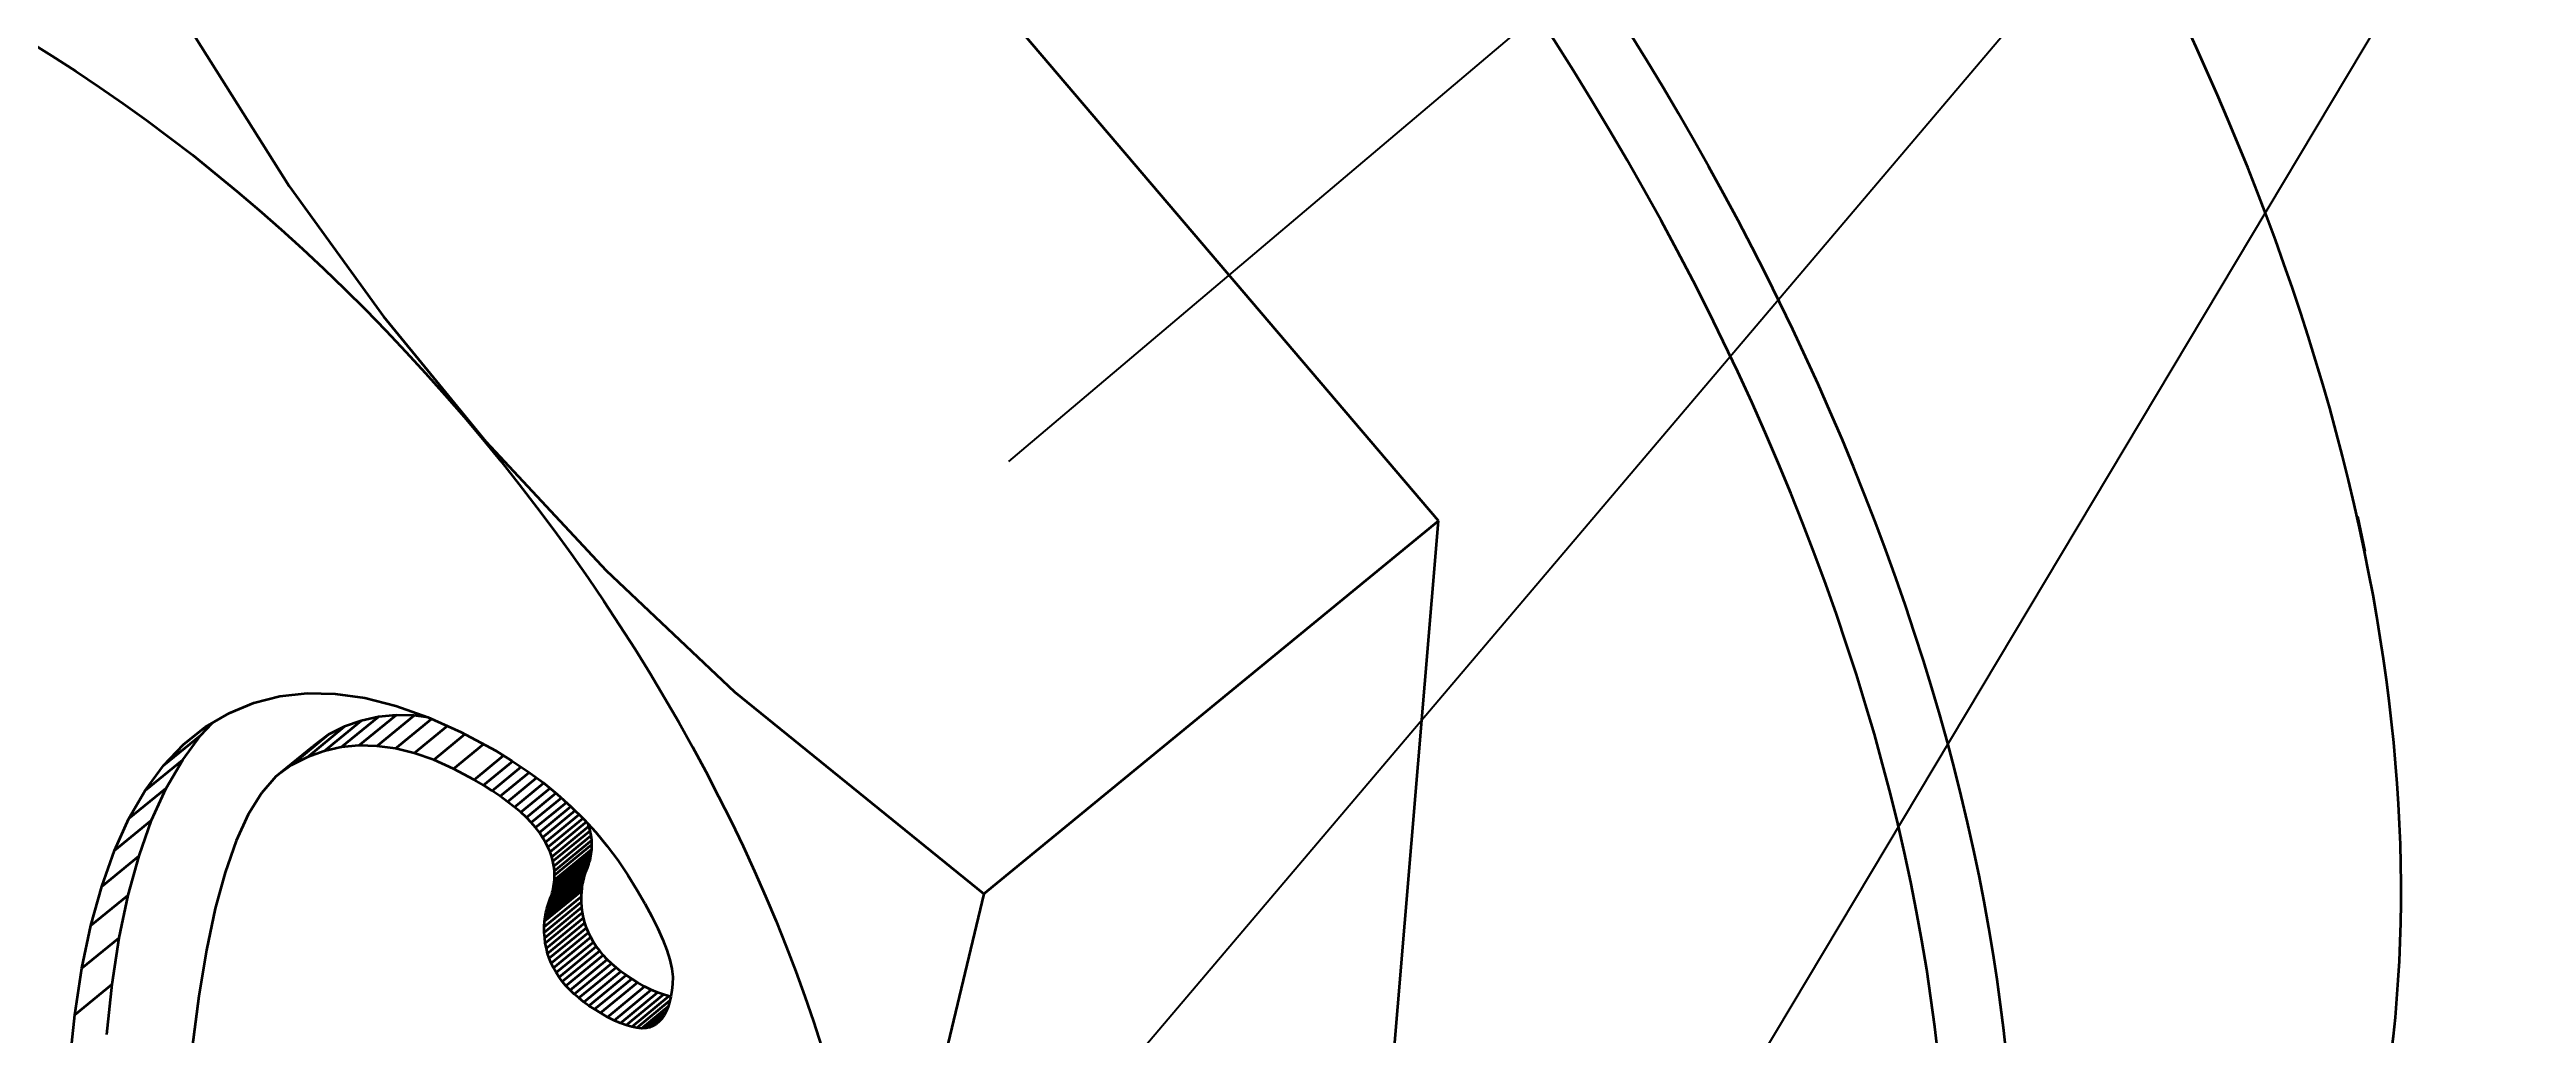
# Model space of a CAD drawing. Header units: millimetres. Extents: x 5606 to 13175, y -3239 to -2051.
# Drawn here: x 6771.4 to 6781.67, y -2726.91 to -2722.83 of the extents above; entities that cross this region are included whole.
import ezdxf

# ---------------------------------------------------------------- set-up
doc = ezdxf.new("R2010")
doc.units = ezdxf.units.MM
doc.layers.add('word_dim', color=253, linetype='Continuous')
doc.styles.get("Standard").update_dxf_attribs({"font": 'romans.shx', "bigfont": 'bigfont.shx'})
doc.dimstyles.new('RS1-4', dxfattribs={"dimscale": 4, "dimtxt": 3.5, "dimasz": 3, "dimexe": 1, "dimexo": 0, "dimgap": 1, "dimtad": 3, "dimdsep": 46, "dimtxsty": 'Standard', "dimblk1": 'OPEN', "dimblk2": 'OPEN', "dimsah": 1, "dimcen": 0, "dimclrd": 256, "dimclre": 256, "dimclrt": 3, "dimadec": 0, "dimazin": 0, "dimtfac": 1, "dimtmove": 0, "dimatfit": 3, "dimldrblk": 'OPEN', "dimfxl": 0, "dimtolj": 1, "dimtzin": 0, "dimarcsym": 0})

# ---------------------------------------------------------------- blocks, each defined once
blk = doc.blocks.new('A$C25B35021')
at = {"color": 7, "lineweight": 35, "ltscale": 0.144274}
blk.add_line((-147.964, -75.719), (-151.708, -71.327), dxfattribs=at)
at = {"color": 7, "lineweight": 35, "ltscale": 0.060967}
blk.add_line((-149.85, -77.266), (-147.964, -75.719), dxfattribs=at)
at = {"color": 7, "lineweight": 35, "ltscale": 0.106048}
blk.add_line((-148.319, -79.946), (-147.964, -75.719), dxfattribs=at)
at = {"color": 7, "lineweight": 35, "ltscale": 0.003718}
blk.add_line((-144.151, -75.701), (-144.121, -75.847), dxfattribs=at)
at = {"color": 7, "lineweight": 35, "ltscale": 0.002776}
for p, q in [((-152.879, -76.474), (-152.771, -76.446)), ((-152.981, -76.517), (-152.879, -76.474))]:
    blk.add_line(p, q, dxfattribs=at)
at = {"color": 7, "lineweight": 35, "ltscale": 0.002834}
blk.add_line((-152.771, -76.446), (-152.658, -76.434), dxfattribs=at)
at = {"color": 7, "lineweight": 35, "ltscale": 0.002942}
blk.add_line((-152.658, -76.434), (-152.541, -76.436), dxfattribs=at)
at = {"color": 7, "lineweight": 35, "ltscale": 0.003099}
blk.add_line((-152.541, -76.436), (-152.418, -76.453), dxfattribs=at)
at = {"color": 7, "lineweight": 35, "ltscale": 0.003297}
blk.add_line((-152.418, -76.453), (-152.29, -76.486), dxfattribs=at)
at = {"color": 7, "lineweight": 35, "ltscale": 0.002829}
blk.add_line((-153.079, -76.574), (-152.981, -76.517), dxfattribs=at)
at = {"color": 7, "lineweight": 35, "ltscale": 0.004993}
for p, q in [((-152.587, -76.674), (-152.433, -76.548)), ((-152.516, -76.658), (-152.361, -76.532)), ((-152.787, -76.78), (-152.633, -76.653)), ((-152.723, -76.732), (-152.569, -76.605)), ((-153.329, -76.837), (-153.174, -76.71)), ((-153.397, -76.954), (-153.242, -76.828)), ((-151.643, -77.112), (-151.489, -76.985)), ((-151.638, -77.131), (-151.484, -77.005)), ((-151.634, -77.151), (-151.48, -77.024)), ((-151.632, -77.17), (-151.477, -77.043)), ((-151.631, -77.189), (-151.477, -77.062)), ((-153.51, -77.235), (-153.355, -77.108)), ((-151.649, -77.286), (-151.495, -77.159)), ((-151.646, -77.278), (-151.492, -77.151)), ((-151.639, -77.253), (-151.484, -77.126)), ((-151.637, -77.244), (-151.482, -77.117)), ((-151.635, -77.235), (-151.481, -77.108)), ((-151.634, -77.226), (-151.479, -77.099)), ((-151.632, -77.208), (-151.477, -77.081)), ((-153.555, -77.398), (-153.4, -77.271)), ((-151.673, -77.38), (-151.518, -77.254)), ((-151.672, -77.371), (-151.517, -77.244)), ((-151.67, -77.362), (-151.516, -77.235)), ((-151.667, -77.344), (-151.513, -77.217)), ((-151.665, -77.335), (-151.511, -77.209)), ((-151.663, -77.327), (-151.509, -77.2)), ((-151.661, -77.318), (-151.507, -77.192)), ((-151.658, -77.31), (-151.504, -77.183)), ((-151.655, -77.302), (-151.501, -77.175)), ((-151.674, -77.403), (-151.519, -77.277)), ((-151.674, -77.426), (-151.519, -77.299)), ((-151.672, -77.448), (-151.518, -77.322)), ((-151.665, -77.492), (-151.511, -77.365)), ((-151.66, -77.513), (-151.506, -77.386)), ((-151.653, -77.533), (-151.499, -77.407)), ((-151.625, -77.592), (-151.47, -77.466)), ((-151.612, -77.611), (-151.458, -77.484)), ((-151.599, -77.629), (-151.444, -77.503)), ((-151.567, -77.665), (-151.413, -77.538)), ((-151.531, -77.698), (-151.376, -77.572)), ((-153.622, -77.768), (-153.467, -77.641)), ((-151.51, -77.715), (-151.356, -77.588)), ((-151.441, -77.76), (-151.287, -77.634)), ((-151.412, -77.777), (-151.258, -77.65)), ((-151.384, -77.791), (-151.23, -77.664)), ((-151.358, -77.802), (-151.204, -77.675)), ((-151.334, -77.811), (-151.179, -77.684)), ((-151.311, -77.818), (-151.157, -77.691))]:
    blk.add_line(p, q, dxfattribs=at)
at = {"color": 7, "lineweight": 35, "ltscale": 0.001835}
for p, q in [((-152.433, -76.548), (-152.502, -76.572)), ((-152.587, -76.674), (-152.656, -76.699))]:
    blk.add_line(p, q, dxfattribs=at)
at = {"color": 7, "lineweight": 35, "ltscale": 0.004992}
for p, q in [((-152.443, -76.651), (-152.289, -76.525)), ((-152.291, -76.664), (-152.137, -76.537)), ((-153.253, -76.734), (-153.099, -76.608)), ((-153.457, -77.087), (-153.303, -76.96)), ((-151.65, -77.092), (-151.496, -76.965)), ((-151.643, -77.27), (-151.489, -77.143)), ((-151.641, -77.261), (-151.487, -77.134)), ((-151.67, -77.47), (-151.515, -77.344)), ((-151.584, -77.647), (-151.429, -77.521)), ((-151.55, -77.682), (-151.395, -77.555)), ((-151.489, -77.73), (-151.334, -77.604))]:
    blk.add_line(p, q, dxfattribs=at)
at = {"color": 7, "lineweight": 35, "ltscale": 0.001819}
for p, q in [((-152.361, -76.532), (-152.433, -76.548)), ((-152.516, -76.658), (-152.587, -76.674))]:
    blk.add_line(p, q, dxfattribs=at)
at = {"color": 7, "lineweight": 35, "ltscale": 0.004994}
for p, q in [((-152.368, -76.653), (-152.214, -76.526)), ((-152.656, -76.699), (-152.502, -76.572)), ((-151.633, -77.217), (-151.478, -77.09)), ((-151.669, -77.353), (-151.515, -77.226)), ((-153.592, -77.575), (-153.438, -77.449)), ((-151.645, -77.553), (-151.491, -77.427)), ((-151.635, -77.573), (-151.481, -77.446)), ((-151.466, -77.745), (-151.311, -77.619))]:
    blk.add_line(p, q, dxfattribs=at)
at = {"color": 7, "lineweight": 35, "ltscale": 0.00183}
blk.add_line((-152.289, -76.525), (-152.361, -76.532), dxfattribs=at)
at = {"color": 7, "lineweight": 35, "ltscale": 0.003524}
blk.add_line((-152.29, -76.486), (-152.157, -76.533), dxfattribs=at)
at = {"color": 7, "lineweight": 35, "ltscale": 0.001874}
for p, q in [((-152.214, -76.526), (-152.289, -76.525)), ((-152.502, -76.572), (-152.569, -76.605)), ((-151.563, -76.904), (-151.51, -76.956))]:
    blk.add_line(p, q, dxfattribs=at)
at = {"color": 7, "lineweight": 35, "ltscale": 0.001514}
blk.add_line((-152.154, -76.535), (-152.214, -76.526), dxfattribs=at)
at = {"color": 7, "lineweight": 35, "ltscale": 0.003783}
blk.add_line((-152.157, -76.533), (-152.019, -76.595), dxfattribs=at)
at = {"color": 7, "lineweight": 35, "ltscale": 0.003023}
blk.add_line((-153.253, -76.734), (-153.17, -76.647), dxfattribs=at)
at = {"color": 7, "lineweight": 35, "ltscale": 0.003187}
blk.add_line((-153.174, -76.71), (-153.099, -76.608), dxfattribs=at)
at = {"color": 7, "lineweight": 35, "ltscale": 0.002911}
blk.add_line((-153.17, -76.647), (-153.079, -76.574), dxfattribs=at)
at = {"color": 7, "lineweight": 35, "ltscale": 0.001703}
blk.add_line((-153.099, -76.608), (-153.052, -76.558), dxfattribs=at)
at = {"color": 7, "lineweight": 35, "ltscale": 0.001997}
for p, q in [((-152.569, -76.605), (-152.633, -76.653)), ((-152.723, -76.732), (-152.787, -76.78))]:
    blk.add_line(p, q, dxfattribs=at)
at = {"color": 7, "lineweight": 35, "ltscale": 0.001832}
blk.add_line((-152.443, -76.651), (-152.516, -76.658), dxfattribs=at)
at = {"color": 7, "lineweight": 35, "ltscale": 0.001873}
for p, q in [((-152.368, -76.653), (-152.443, -76.651)), ((-152.656, -76.699), (-152.723, -76.732))]:
    blk.add_line(p, q, dxfattribs=at)
at = {"color": 7, "lineweight": 35, "ltscale": 0.001936}
blk.add_line((-152.291, -76.664), (-152.368, -76.653), dxfattribs=at)
at = {"color": 7, "lineweight": 35, "ltscale": 0.004443}
blk.add_line((-152.213, -76.683), (-152.075, -76.57), dxfattribs=at)
at = {"color": 7, "lineweight": 35, "ltscale": 0.00419}
blk.add_line((-152.132, -76.711), (-152.003, -76.604), dxfattribs=at)
at = {"color": 7, "lineweight": 35, "ltscale": 0.004001}
blk.add_line((-152.05, -76.747), (-151.926, -76.646), dxfattribs=at)
at = {"color": 7, "lineweight": 35, "ltscale": 0.004063}
blk.add_line((-152.019, -76.595), (-151.876, -76.672), dxfattribs=at)
at = {"color": 7, "lineweight": 35, "ltscale": 0.003188}
blk.add_line((-153.329, -76.837), (-153.253, -76.734), dxfattribs=at)
at = {"color": 7, "lineweight": 35, "ltscale": 0.003396}
for p, q in [((-153.242, -76.828), (-153.174, -76.71)), ((-153.397, -76.954), (-153.329, -76.837))]:
    blk.add_line(p, q, dxfattribs=at)
at = {"color": 7, "lineweight": 35, "ltscale": 0.002024}
blk.add_line((-152.213, -76.683), (-152.291, -76.664), dxfattribs=at)
at = {"color": 7, "lineweight": 35, "ltscale": 0.002131}
blk.add_line((-152.132, -76.711), (-152.213, -76.683), dxfattribs=at)
at = {"color": 7, "lineweight": 35, "ltscale": 0.002255}
blk.add_line((-152.05, -76.747), (-152.132, -76.711), dxfattribs=at)
at = {"color": 7, "lineweight": 35, "ltscale": 0.002394}
blk.add_line((-151.965, -76.793), (-152.05, -76.747), dxfattribs=at)
at = {"color": 7, "lineweight": 35, "ltscale": 0.00394}
blk.add_line((-151.965, -76.793), (-151.843, -76.693), dxfattribs=at)
at = {"color": 7, "lineweight": 35, "ltscale": 0.003924}
blk.add_line((-151.926, -76.816), (-151.805, -76.716), dxfattribs=at)
at = {"color": 7, "lineweight": 35, "ltscale": 0.003894}
blk.add_line((-151.89, -76.839), (-151.77, -76.74), dxfattribs=at)
at = {"color": 7, "lineweight": 35, "ltscale": 0.002013}
blk.add_line((-151.876, -76.672), (-151.808, -76.714), dxfattribs=at)
at = {"color": 7, "lineweight": 35, "ltscale": 0.001976}
blk.add_line((-151.808, -76.714), (-151.742, -76.759), dxfattribs=at)
at = {"color": 7, "lineweight": 35, "ltscale": 0.001946}
blk.add_line((-151.742, -76.759), (-151.679, -76.805), dxfattribs=at)
at = {"color": 7, "lineweight": 35, "ltscale": 0.003644}
blk.add_line((-153.303, -76.96), (-153.242, -76.828), dxfattribs=at)
at = {"color": 7, "lineweight": 35, "ltscale": 0.002613}
blk.add_line((-152.847, -76.848), (-152.902, -76.937), dxfattribs=at)
at = {"color": 7, "lineweight": 35, "ltscale": 0.002265}
blk.add_line((-152.787, -76.78), (-152.847, -76.848), dxfattribs=at)
at = {"color": 7, "lineweight": 35, "ltscale": 0.001132}
blk.add_line((-151.926, -76.816), (-151.965, -76.793), dxfattribs=at)
at = {"color": 7, "lineweight": 35, "ltscale": 0.001071}
blk.add_line((-151.89, -76.839), (-151.926, -76.816), dxfattribs=at)
at = {"color": 7, "lineweight": 35, "ltscale": 0.001014}
blk.add_line((-151.857, -76.861), (-151.89, -76.839), dxfattribs=at)
at = {"color": 7, "lineweight": 35, "ltscale": 0.003888}
blk.add_line((-151.857, -76.861), (-151.736, -76.763), dxfattribs=at)
at = {"color": 7, "lineweight": 35, "ltscale": 0.000955822}
blk.add_line((-151.826, -76.884), (-151.857, -76.861), dxfattribs=at)
at = {"color": 7, "lineweight": 35, "ltscale": 0.003877}
blk.add_line((-151.826, -76.884), (-151.706, -76.785), dxfattribs=at)
at = {"color": 7, "lineweight": 35, "ltscale": 0.003893}
blk.add_line((-151.797, -76.906), (-151.677, -76.807), dxfattribs=at)
at = {"color": 7, "lineweight": 35, "ltscale": 0.003911}
blk.add_line((-151.771, -76.928), (-151.65, -76.828), dxfattribs=at)
at = {"color": 7, "lineweight": 35, "ltscale": 0.003963}
blk.add_line((-151.748, -76.949), (-151.626, -76.848), dxfattribs=at)
at = {"color": 7, "lineweight": 35, "ltscale": 0.001916}
blk.add_line((-151.679, -76.805), (-151.62, -76.853), dxfattribs=at)
at = {"color": 7, "lineweight": 35, "ltscale": 0.001894}
blk.add_line((-151.62, -76.853), (-151.563, -76.904), dxfattribs=at)
at = {"color": 7, "lineweight": 35, "ltscale": 0.003643}
blk.add_line((-153.457, -77.087), (-153.397, -76.954), dxfattribs=at)
at = {"color": 7, "lineweight": 35, "ltscale": 0.00392}
blk.add_line((-153.355, -77.108), (-153.303, -76.96), dxfattribs=at)
at = {"color": 7, "lineweight": 35, "ltscale": 0.003013}
blk.add_line((-152.902, -76.937), (-152.952, -77.046), dxfattribs=at)
at = {"color": 7, "lineweight": 35, "ltscale": 0.00089993}
blk.add_line((-151.797, -76.906), (-151.826, -76.884), dxfattribs=at)
at = {"color": 7, "lineweight": 35, "ltscale": 0.00084343}
blk.add_line((-151.771, -76.928), (-151.797, -76.906), dxfattribs=at)
at = {"color": 7, "lineweight": 35, "ltscale": 0.000789858}
blk.add_line((-151.748, -76.949), (-151.771, -76.928), dxfattribs=at)
at = {"color": 7, "lineweight": 35, "ltscale": 0.000739151}
blk.add_line((-151.728, -76.97), (-151.748, -76.949), dxfattribs=at)
at = {"color": 7, "lineweight": 35, "ltscale": 0.004022}
blk.add_line((-151.728, -76.97), (-151.603, -76.868), dxfattribs=at)
at = {"color": 7, "lineweight": 35, "ltscale": 0.004113}
blk.add_line((-151.71, -76.991), (-151.582, -76.887), dxfattribs=at)
at = {"color": 7, "lineweight": 35, "ltscale": 0.004241}
blk.add_line((-151.694, -77.012), (-151.563, -76.904), dxfattribs=at)
at = {"color": 7, "lineweight": 35, "ltscale": 0.004372}
blk.add_line((-151.681, -77.032), (-151.546, -76.921), dxfattribs=at)
at = {"color": 7, "lineweight": 35, "ltscale": 0.004526}
blk.add_line((-151.669, -77.052), (-151.529, -76.937), dxfattribs=at)
at = {"color": 7, "lineweight": 35, "ltscale": 0.004704}
blk.add_line((-151.659, -77.072), (-151.514, -76.953), dxfattribs=at)
at = {"color": 7, "lineweight": 35, "ltscale": 0.001858}
blk.add_line((-151.51, -76.956), (-151.46, -77.011), dxfattribs=at)
at = {"color": 7, "lineweight": 35, "ltscale": 0.003448}
blk.add_line((-152.952, -77.046), (-152.998, -77.177), dxfattribs=at)
at = {"color": 7, "lineweight": 35, "ltscale": 0.000688748}
blk.add_line((-151.71, -76.991), (-151.728, -76.97), dxfattribs=at)
at = {"color": 7, "lineweight": 35, "ltscale": 0.000642702}
blk.add_line((-151.694, -77.012), (-151.71, -76.991), dxfattribs=at)
at = {"color": 7, "lineweight": 35, "ltscale": 0.000609233}
blk.add_line((-151.681, -77.032), (-151.694, -77.012), dxfattribs=at)
at = {"color": 7, "lineweight": 35, "ltscale": 0.000583885}
blk.add_line((-151.669, -77.052), (-151.681, -77.032), dxfattribs=at)
at = {"color": 7, "lineweight": 35, "ltscale": 0.000561625}
blk.add_line((-151.659, -77.072), (-151.669, -77.052), dxfattribs=at)
at = {"color": 7, "lineweight": 35, "ltscale": 0.000252192}
blk.add_line((-151.489, -76.985), (-151.492, -76.976), dxfattribs=at)
at = {"color": 7, "lineweight": 35, "ltscale": 0.00050608}
for p, q in [((-151.484, -77.005), (-151.489, -76.985)), ((-151.638, -77.131), (-151.643, -77.112))]:
    blk.add_line(p, q, dxfattribs=at)
at = {"color": 7, "lineweight": 35, "ltscale": 0.000493463}
for p, q in [((-151.48, -77.024), (-151.484, -77.005)), ((-151.634, -77.151), (-151.638, -77.131))]:
    blk.add_line(p, q, dxfattribs=at)
at = {"color": 7, "lineweight": 35, "ltscale": 0.000482622}
for p, q in [((-151.477, -77.043), (-151.48, -77.024)), ((-151.632, -77.17), (-151.634, -77.151))]:
    blk.add_line(p, q, dxfattribs=at)
at = {"color": 7, "lineweight": 35, "ltscale": 0.000474963}
for p, q in [((-151.477, -77.062), (-151.477, -77.043)), ((-151.631, -77.189), (-151.632, -77.17))]:
    blk.add_line(p, q, dxfattribs=at)
at = {"color": 7, "lineweight": 35, "ltscale": 0.000470389}
for p, q in [((-151.477, -77.081), (-151.477, -77.062)), ((-151.632, -77.208), (-151.631, -77.189))]:
    blk.add_line(p, q, dxfattribs=at)
at = {"color": 7, "lineweight": 35, "ltscale": 0.00185}
blk.add_line((-151.46, -77.011), (-151.413, -77.068), dxfattribs=at)
at = {"color": 7, "lineweight": 35, "ltscale": 0.001844}
blk.add_line((-151.413, -77.068), (-151.369, -77.127), dxfattribs=at)
at = {"color": 7, "lineweight": 35, "ltscale": 0.003921}
blk.add_line((-153.51, -77.235), (-153.457, -77.087), dxfattribs=at)
at = {"color": 7, "lineweight": 35, "ltscale": 0.00422}
for p, q in [((-153.4, -77.271), (-153.355, -77.108)), ((-153.555, -77.398), (-153.51, -77.235))]:
    blk.add_line(p, q, dxfattribs=at)
at = {"color": 7, "lineweight": 35, "ltscale": 0.00054057}
blk.add_line((-151.65, -77.092), (-151.659, -77.072), dxfattribs=at)
at = {"color": 7, "lineweight": 35, "ltscale": 0.000522446}
blk.add_line((-151.643, -77.112), (-151.65, -77.092), dxfattribs=at)
at = {"color": 7, "lineweight": 35, "ltscale": 0.000215062}
for p, q in [((-151.501, -77.175), (-151.498, -77.167)), ((-151.655, -77.302), (-151.652, -77.294))]:
    blk.add_line(p, q, dxfattribs=at)
at = {"color": 7, "lineweight": 35, "ltscale": 0.000214353}
for p, q in [((-151.498, -77.167), (-151.495, -77.159)), ((-151.652, -77.294), (-151.649, -77.286))]:
    blk.add_line(p, q, dxfattribs=at)
at = {"color": 7, "lineweight": 35, "ltscale": 0.000215754}
for p, q in [((-151.495, -77.159), (-151.492, -77.151)), ((-151.504, -77.183), (-151.501, -77.175)), ((-151.658, -77.31), (-151.655, -77.302)), ((-151.649, -77.286), (-151.646, -77.278))]:
    blk.add_line(p, q, dxfattribs=at)
at = {"color": 7, "lineweight": 35, "ltscale": 0.000216918}
blk.add_line((-151.492, -77.151), (-151.489, -77.143), dxfattribs=at)
at = {"color": 7, "lineweight": 35, "ltscale": 0.000218506}
for p, q in [((-151.489, -77.143), (-151.487, -77.134)), ((-151.643, -77.27), (-151.641, -77.261))]:
    blk.add_line(p, q, dxfattribs=at)
at = {"color": 7, "lineweight": 35, "ltscale": 0.000220938}
blk.add_line((-151.487, -77.134), (-151.484, -77.126), dxfattribs=at)
at = {"color": 7, "lineweight": 35, "ltscale": 0.000222108}
for p, q in [((-151.484, -77.126), (-151.482, -77.117)), ((-151.639, -77.253), (-151.637, -77.244))]:
    blk.add_line(p, q, dxfattribs=at)
at = {"color": 7, "lineweight": 35, "ltscale": 0.000226089}
for p, q in [((-151.482, -77.117), (-151.481, -77.108)), ((-151.637, -77.244), (-151.635, -77.235))]:
    blk.add_line(p, q, dxfattribs=at)
at = {"color": 7, "lineweight": 35, "ltscale": 0.000227557}
for p, q in [((-151.481, -77.108), (-151.479, -77.099)), ((-151.635, -77.235), (-151.634, -77.226))]:
    blk.add_line(p, q, dxfattribs=at)
at = {"color": 7, "lineweight": 35, "ltscale": 0.000230907}
blk.add_line((-151.479, -77.099), (-151.478, -77.09), dxfattribs=at)
at = {"color": 7, "lineweight": 35, "ltscale": 0.000232915}
blk.add_line((-151.478, -77.09), (-151.477, -77.081), dxfattribs=at)
at = {"color": 7, "lineweight": 35, "ltscale": 0.001842}
blk.add_line((-151.369, -77.127), (-151.327, -77.188), dxfattribs=at)
at = {"color": 7, "lineweight": 35, "ltscale": 0.004539}
blk.add_line((-153.438, -77.449), (-153.4, -77.271), dxfattribs=at)
at = {"color": 7, "lineweight": 35, "ltscale": 0.003906}
blk.add_line((-152.998, -77.177), (-153.039, -77.327), dxfattribs=at)
at = {"color": 7, "lineweight": 35, "ltscale": 0.000217384}
for p, q in [((-151.646, -77.278), (-151.643, -77.27)), ((-151.507, -77.192), (-151.504, -77.183)), ((-151.661, -77.318), (-151.658, -77.31))]:
    blk.add_line(p, q, dxfattribs=at)
at = {"color": 7, "lineweight": 35, "ltscale": 0.000220574}
blk.add_line((-151.641, -77.261), (-151.639, -77.253), dxfattribs=at)
at = {"color": 7, "lineweight": 35, "ltscale": 0.000230151}
blk.add_line((-151.634, -77.226), (-151.633, -77.217), dxfattribs=at)
at = {"color": 7, "lineweight": 35, "ltscale": 0.000233675}
blk.add_line((-151.633, -77.217), (-151.632, -77.208), dxfattribs=at)
at = {"color": 7, "lineweight": 35, "ltscale": 0.000580719}
for p, q in [((-151.519, -77.277), (-151.518, -77.254)), ((-151.674, -77.403), (-151.673, -77.38))]:
    blk.add_line(p, q, dxfattribs=at)
at = {"color": 7, "lineweight": 35, "ltscale": 0.00023306}
for p, q in [((-151.518, -77.254), (-151.517, -77.244)), ((-151.673, -77.38), (-151.672, -77.371))]:
    blk.add_line(p, q, dxfattribs=at)
at = {"color": 7, "lineweight": 35, "ltscale": 0.000229954}
for p, q in [((-151.517, -77.244), (-151.516, -77.235)), ((-151.672, -77.371), (-151.67, -77.362))]:
    blk.add_line(p, q, dxfattribs=at)
at = {"color": 7, "lineweight": 35, "ltscale": 0.000229295}
blk.add_line((-151.516, -77.235), (-151.515, -77.226), dxfattribs=at)
at = {"color": 7, "lineweight": 35, "ltscale": 0.000224305}
blk.add_line((-151.515, -77.226), (-151.513, -77.217), dxfattribs=at)
at = {"color": 7, "lineweight": 35, "ltscale": 0.000222853}
for p, q in [((-151.513, -77.217), (-151.511, -77.209)), ((-151.667, -77.344), (-151.665, -77.335))]:
    blk.add_line(p, q, dxfattribs=at)
at = {"color": 7, "lineweight": 35, "ltscale": 0.000220573}
for p, q in [((-151.511, -77.209), (-151.509, -77.2)), ((-151.665, -77.335), (-151.663, -77.327))]:
    blk.add_line(p, q, dxfattribs=at)
at = {"color": 7, "lineweight": 35, "ltscale": 0.000218409}
for p, q in [((-151.509, -77.2), (-151.507, -77.192)), ((-151.663, -77.327), (-151.661, -77.318))]:
    blk.add_line(p, q, dxfattribs=at)
at = {"color": 7, "lineweight": 35, "ltscale": 0.001779}
blk.add_line((-151.327, -77.188), (-151.29, -77.249), dxfattribs=at)
at = {"color": 7, "lineweight": 35, "ltscale": 0.001653}
blk.add_line((-151.29, -77.249), (-151.257, -77.306), dxfattribs=at)
at = {"color": 7, "lineweight": 35, "ltscale": 0.004379}
blk.add_line((-153.039, -77.327), (-153.075, -77.499), dxfattribs=at)
at = {"color": 7, "lineweight": 35, "ltscale": 0.000228541}
blk.add_line((-151.67, -77.362), (-151.669, -77.353), dxfattribs=at)
at = {"color": 7, "lineweight": 35, "ltscale": 0.000225056}
blk.add_line((-151.669, -77.353), (-151.667, -77.344), dxfattribs=at)
at = {"color": 7, "lineweight": 35, "ltscale": 0.000568392}
for p, q in [((-151.519, -77.299), (-151.519, -77.277)), ((-151.674, -77.426), (-151.674, -77.403))]:
    blk.add_line(p, q, dxfattribs=at)
at = {"color": 7, "lineweight": 35, "ltscale": 0.000558812}
for p, q in [((-151.518, -77.322), (-151.519, -77.299)), ((-151.672, -77.448), (-151.674, -77.426))]:
    blk.add_line(p, q, dxfattribs=at)
at = {"color": 7, "lineweight": 35, "ltscale": 0.000550563}
blk.add_line((-151.515, -77.344), (-151.518, -77.322), dxfattribs=at)
at = {"color": 7, "lineweight": 35, "ltscale": 0.000545542}
blk.add_line((-151.511, -77.365), (-151.515, -77.344), dxfattribs=at)
at = {"color": 7, "lineweight": 35, "ltscale": 0.00054257}
for p, q in [((-151.506, -77.386), (-151.511, -77.365)), ((-151.66, -77.513), (-151.665, -77.492))]:
    blk.add_line(p, q, dxfattribs=at)
at = {"color": 7, "lineweight": 35, "ltscale": 0.001527}
blk.add_line((-151.257, -77.306), (-151.228, -77.36), dxfattribs=at)
at = {"color": 7, "lineweight": 35, "ltscale": 0.001403}
blk.add_line((-151.228, -77.36), (-151.203, -77.41), dxfattribs=at)
at = {"color": 7, "lineweight": 35, "ltscale": 0.00454}
blk.add_line((-153.592, -77.575), (-153.555, -77.398), dxfattribs=at)
at = {"color": 7, "lineweight": 35, "ltscale": 0.004877}
blk.add_line((-153.467, -77.641), (-153.438, -77.449), dxfattribs=at)
at = {"color": 7, "lineweight": 35, "ltscale": 0.000550756}
blk.add_line((-151.67, -77.47), (-151.672, -77.448), dxfattribs=at)
at = {"color": 7, "lineweight": 35, "ltscale": 0.000545254}
blk.add_line((-151.665, -77.492), (-151.67, -77.47), dxfattribs=at)
at = {"color": 7, "lineweight": 35, "ltscale": 0.000541152}
for p, q in [((-151.499, -77.407), (-151.506, -77.386)), ((-151.653, -77.533), (-151.66, -77.513))]:
    blk.add_line(p, q, dxfattribs=at)
at = {"color": 7, "lineweight": 35, "ltscale": 0.000542057}
blk.add_line((-151.491, -77.427), (-151.499, -77.407), dxfattribs=at)
at = {"color": 7, "lineweight": 35, "ltscale": 0.000546644}
for p, q in [((-151.481, -77.446), (-151.491, -77.427)), ((-151.635, -77.573), (-151.645, -77.553))]:
    blk.add_line(p, q, dxfattribs=at)
at = {"color": 7, "lineweight": 35, "ltscale": 0.000552084}
blk.add_line((-151.47, -77.466), (-151.481, -77.446), dxfattribs=at)
at = {"color": 7, "lineweight": 35, "ltscale": 0.000560555}
for p, q in [((-151.458, -77.484), (-151.47, -77.466)), ((-151.612, -77.611), (-151.625, -77.592))]:
    blk.add_line(p, q, dxfattribs=at)
at = {"color": 7, "lineweight": 35, "ltscale": 0.001281}
blk.add_line((-151.203, -77.41), (-151.182, -77.457), dxfattribs=at)
at = {"color": 7, "lineweight": 35, "ltscale": 0.001163}
blk.add_line((-151.182, -77.457), (-151.166, -77.5), dxfattribs=at)
at = {"color": 7, "lineweight": 35, "ltscale": 0.004876}
blk.add_line((-153.622, -77.768), (-153.592, -77.575), dxfattribs=at)
at = {"color": 7, "lineweight": 35, "ltscale": 0.004865}
blk.add_line((-153.075, -77.499), (-153.107, -77.691), dxfattribs=at)
at = {"color": 7, "lineweight": 35, "ltscale": 0.000542763}
blk.add_line((-151.645, -77.553), (-151.653, -77.533), dxfattribs=at)
at = {"color": 7, "lineweight": 35, "ltscale": 0.000551419}
blk.add_line((-151.625, -77.592), (-151.635, -77.573), dxfattribs=at)
at = {"color": 7, "lineweight": 35, "ltscale": 0.000571604}
for p, q in [((-151.444, -77.503), (-151.458, -77.484)), ((-151.599, -77.629), (-151.612, -77.611))]:
    blk.add_line(p, q, dxfattribs=at)
at = {"color": 7, "lineweight": 35, "ltscale": 0.000582395}
blk.add_line((-151.429, -77.521), (-151.444, -77.503), dxfattribs=at)
at = {"color": 7, "lineweight": 35, "ltscale": 0.000598059}
blk.add_line((-151.413, -77.538), (-151.429, -77.521), dxfattribs=at)
at = {"color": 7, "lineweight": 35, "ltscale": 0.000611847}
blk.add_line((-151.395, -77.555), (-151.413, -77.538), dxfattribs=at)
at = {"color": 7, "lineweight": 35, "ltscale": 0.000631087}
blk.add_line((-151.376, -77.572), (-151.395, -77.555), dxfattribs=at)
at = {"color": 7, "lineweight": 35, "ltscale": 0.000650096}
for p, q in [((-151.356, -77.588), (-151.376, -77.572)), ((-151.51, -77.715), (-151.531, -77.698))]:
    blk.add_line(p, q, dxfattribs=at)
at = {"color": 7, "lineweight": 35, "ltscale": 0.001047}
blk.add_line((-151.166, -77.5), (-151.153, -77.54), dxfattribs=at)
at = {"color": 7, "lineweight": 35, "ltscale": 0.00093775}
blk.add_line((-151.153, -77.54), (-151.145, -77.577), dxfattribs=at)
at = {"color": 7, "lineweight": 35, "ltscale": 0.00083674}
blk.add_line((-151.145, -77.577), (-151.141, -77.61), dxfattribs=at)
at = {"color": 7, "lineweight": 35, "ltscale": 0.005223}
for p, q in [((-153.489, -77.849), (-153.467, -77.641)), ((-153.643, -77.976), (-153.622, -77.768))]:
    blk.add_line(p, q, dxfattribs=at)
at = {"color": 7, "lineweight": 35, "ltscale": 0.000583371}
blk.add_line((-151.584, -77.647), (-151.599, -77.629), dxfattribs=at)
at = {"color": 7, "lineweight": 35, "ltscale": 0.000597017}
blk.add_line((-151.567, -77.665), (-151.584, -77.647), dxfattribs=at)
at = {"color": 7, "lineweight": 35, "ltscale": 0.000612944}
blk.add_line((-151.55, -77.682), (-151.567, -77.665), dxfattribs=at)
at = {"color": 7, "lineweight": 35, "ltscale": 0.000629937}
blk.add_line((-151.531, -77.698), (-151.55, -77.682), dxfattribs=at)
at = {"color": 7, "lineweight": 35, "ltscale": 0.000669183}
blk.add_line((-151.334, -77.604), (-151.356, -77.588), dxfattribs=at)
at = {"color": 7, "lineweight": 35, "ltscale": 0.000691097}
blk.add_line((-151.311, -77.619), (-151.334, -77.604), dxfattribs=at)
at = {"color": 7, "lineweight": 35, "ltscale": 0.000714548}
blk.add_line((-151.287, -77.634), (-151.311, -77.619), dxfattribs=at)
at = {"color": 7, "lineweight": 35, "ltscale": 0.000838108}
blk.add_line((-151.258, -77.65), (-151.287, -77.634), dxfattribs=at)
at = {"color": 7, "lineweight": 35, "ltscale": 0.000773495}
blk.add_line((-151.23, -77.664), (-151.258, -77.65), dxfattribs=at)
at = {"color": 7, "lineweight": 35, "ltscale": 0.000710509}
for p, q in [((-151.204, -77.675), (-151.23, -77.664)), ((-151.358, -77.802), (-151.384, -77.791))]:
    blk.add_line(p, q, dxfattribs=at)
at = {"color": 7, "lineweight": 35, "ltscale": 0.00065079}
for p, q in [((-151.179, -77.684), (-151.204, -77.675)), ((-151.334, -77.811), (-151.358, -77.802))]:
    blk.add_line(p, q, dxfattribs=at)
at = {"color": 7, "lineweight": 35, "ltscale": 0.000591065}
for p, q in [((-151.157, -77.691), (-151.179, -77.684)), ((-151.311, -77.818), (-151.334, -77.811))]:
    blk.add_line(p, q, dxfattribs=at)
at = {"color": 7, "lineweight": 35, "ltscale": 0.000630144}
blk.add_line((-151.145, -77.667), (-151.149, -77.692), dxfattribs=at)
at = {"color": 7, "lineweight": 35, "ltscale": 0.000679758}
blk.add_line((-151.142, -77.64), (-151.145, -77.667), dxfattribs=at)
at = {"color": 7, "lineweight": 35, "ltscale": 0.000743905}
blk.add_line((-151.141, -77.61), (-151.142, -77.64), dxfattribs=at)
at = {"color": 7, "lineweight": 35, "ltscale": 0.005357}
blk.add_line((-153.107, -77.691), (-153.134, -77.903), dxfattribs=at)
at = {"color": 7, "lineweight": 35, "ltscale": 0.000670419}
blk.add_line((-151.489, -77.73), (-151.51, -77.715), dxfattribs=at)
at = {"color": 7, "lineweight": 35, "ltscale": 0.000690246}
blk.add_line((-151.466, -77.745), (-151.489, -77.73), dxfattribs=at)
at = {"color": 7, "lineweight": 35, "ltscale": 0.000714152}
blk.add_line((-151.441, -77.76), (-151.466, -77.745), dxfattribs=at)
at = {"color": 7, "lineweight": 35, "ltscale": 0.000839812}
blk.add_line((-151.412, -77.777), (-151.441, -77.76), dxfattribs=at)
at = {"color": 7, "lineweight": 35, "ltscale": 0.000771789}
blk.add_line((-151.384, -77.791), (-151.412, -77.777), dxfattribs=at)
at = {"color": 7, "lineweight": 35, "ltscale": 0.004448}
blk.add_line((-151.29, -77.822), (-151.153, -77.709), dxfattribs=at)
at = {"color": 7, "lineweight": 35, "ltscale": 0.003604}
blk.add_line((-151.271, -77.824), (-151.159, -77.732), dxfattribs=at)
at = {"color": 7, "lineweight": 35, "ltscale": 0.002769}
blk.add_line((-151.253, -77.823), (-151.167, -77.753), dxfattribs=at)
at = {"color": 7, "lineweight": 35, "ltscale": 0.001947}
blk.add_line((-151.237, -77.82), (-151.176, -77.77), dxfattribs=at)
at = {"color": 7, "lineweight": 35, "ltscale": 0.001137}
blk.add_line((-151.222, -77.814), (-151.187, -77.785), dxfattribs=at)
at = {"color": 7, "lineweight": 35, "ltscale": 0.000406262}
blk.add_line((-151.186, -77.784), (-151.197, -77.796), dxfattribs=at)
at = {"color": 7, "lineweight": 35, "ltscale": 0.000431284}
blk.add_line((-151.176, -77.77), (-151.186, -77.784), dxfattribs=at)
at = {"color": 7, "lineweight": 35, "ltscale": 0.000462118}
blk.add_line((-151.168, -77.754), (-151.176, -77.77), dxfattribs=at)
at = {"color": 7, "lineweight": 35, "ltscale": 0.000498411}
blk.add_line((-151.16, -77.735), (-151.168, -77.754), dxfattribs=at)
at = {"color": 7, "lineweight": 35, "ltscale": 0.000538151}
blk.add_line((-151.154, -77.715), (-151.16, -77.735), dxfattribs=at)
at = {"color": 7, "lineweight": 35, "ltscale": 0.000203789}
blk.add_line((-151.149, -77.693), (-151.157, -77.691), dxfattribs=at)
at = {"color": 7, "lineweight": 35, "ltscale": 0.000584488}
blk.add_line((-151.149, -77.692), (-151.154, -77.715), dxfattribs=at)
at = {"color": 7, "lineweight": 35, "ltscale": 0.000538201}
blk.add_line((-151.29, -77.822), (-151.311, -77.818), dxfattribs=at)
at = {"color": 7, "lineweight": 35, "ltscale": 0.000487174}
blk.add_line((-151.271, -77.824), (-151.29, -77.822), dxfattribs=at)
at = {"color": 7, "lineweight": 35, "ltscale": 0.000447397}
blk.add_line((-151.253, -77.823), (-151.271, -77.824), dxfattribs=at)
at = {"color": 7, "lineweight": 35, "ltscale": 0.000411635}
blk.add_line((-151.237, -77.82), (-151.253, -77.823), dxfattribs=at)
at = {"color": 7, "lineweight": 35, "ltscale": 0.0003888}
blk.add_line((-151.222, -77.814), (-151.237, -77.82), dxfattribs=at)
at = {"color": 7, "lineweight": 35, "ltscale": 0.000382726}
blk.add_line((-151.209, -77.806), (-151.222, -77.814), dxfattribs=at)
at = {"color": 7, "lineweight": 35, "ltscale": 0.000388979}
blk.add_line((-151.197, -77.796), (-151.209, -77.806), dxfattribs=at)
at = {"color": 7, "lineweight": 35}
for points in [[(-153.593, -72.874), (-153.185, -73.614), (-152.732, -74.331), (-152.341, -74.872), (-151.917, -75.39), (-151.417, -75.925), (-150.885, -76.428), (-149.85, -77.266)], [(-149.85, -77.266), (-150.14, -78.479), (-150.303, -79.607)]]:
    blk.add_lwpolyline(points, dxfattribs=at)
for centre, major_axis, start_param, end_param in [((-151.867, -75.391), (5.074, -6.185), 6.283164, 9.424757), ((-151.991, -75.493), (-4.948, 6.03), 2.289117, 7.135615), ((-150.262, -74.074), (5.074, -6.185), 0.85243, 1.781894), ((-154.224, -77.325), (3.172, -3.865), 3.6961, 9.979285), ((-150.262, -74.074), (5.074, -6.185), 6.283164, 7.135615)]:
    blk.add_ellipse(centre, major_axis=major_axis, ratio=0.601467, start_param=start_param, end_param=end_param, dxfattribs=at)
blk = doc.blocks.new('aa1')
for p, q in [((-0.4, 0.06667), (0, 0)), ((0, 0), (-1, 0)), ((-0.4, -0.06667), (0, 0))]:
    blk.add_line(p, q)
blk = doc.blocks.new('aa2')
blk.add_circle((0, 0), 1)
blk = doc.blocks.new('*D278')
at = {"layer": 'DEFPOINTS', "color": 0, "linetype": 'Continuous', "ltscale": 2}
for p in [(6778.401, -2696.646), (6595.387, -2739.708), (6595.387, -2739.708)]:
    blk.add_point(p, dxfattribs=at)
at = {"layer": 'word_dim', "linetype": 'Continuous', "lineweight": -2, "ltscale": 2}
blk.add_line((6749.198, -2703.517), (6624.59, -2732.837), dxfattribs=at)
at = {"layer": 'word_dim', "linetype": 'Continuous', "lineweight": -2, "ltscale": 2, "xscale": 30, "yscale": 30, "zscale": 30}
for name, p, rotation in [('aa1', (6778.401, -2696.646), 13.24052981710756), ('aa2', (6595.387, -2739.708), 193.2405298171076)]:
    blk.add_blockref(name, p, dxfattribs=dict(at, rotation=rotation))
at = {"layer": 'word_dim', "color": 3, "linetype": 'Continuous', "ltscale": 2, "insert": (6686.894, -2718.177), "char_height": 0.000004, "attachment_point": 5, "rotation": 13.2405}
blk.add_mtext('\\A1;188.01', dxfattribs=at)
blk = doc.blocks.new('_Open')
at = {"color": 0, "lineweight": -2}
for p, q in [((-1, 0.16667), (0, 0)), ((-1, -0.16667), (0, 0)), ((0, 0), (-1, 0))]:
    blk.add_line(p, q, dxfattribs=at)
blk = doc.blocks.new('*D283')
at = {"layer": 'DEFPOINTS', "color": 0, "linetype": 'Continuous', "ltscale": 2}
for p in [(6784.666, -2716.689), (6643.432, -2883.087), (6643.432, -2883.087)]:
    blk.add_point(p, dxfattribs=at)
at = {"layer": 'word_dim', "linetype": 'Continuous', "lineweight": -2, "ltscale": 2}
blk.add_line((6765.253, -2739.561), (6662.845, -2860.215), dxfattribs=at)
at = {"layer": 'word_dim', "linetype": 'Continuous', "lineweight": -2, "ltscale": 2, "xscale": 30, "yscale": 30, "zscale": 30}
for name, p, rotation in [('aa1', (6784.666, -2716.689), 49.67607331784933), ('aa2', (6643.432, -2883.087), 229.6760733178493)]:
    blk.add_blockref(name, p, dxfattribs=dict(at, rotation=rotation))
at = {"layer": 'word_dim', "color": 3, "linetype": 'Continuous', "ltscale": 2, "insert": (6714.049, -2799.888), "char_height": 0.000004, "attachment_point": 5, "rotation": 49.6761}
blk.add_mtext('\\A1;218.26', dxfattribs=at)
blk = doc.blocks.new('*D284')
at = {"layer": 'DEFPOINTS', "color": 0, "linetype": 'Continuous', "ltscale": 2}
for p in [(6772.342, -2707.078), (6613.28, -2810.395), (6613.28, -2810.395)]:
    blk.add_point(p, dxfattribs=at)
at = {"layer": 'word_dim', "linetype": 'Continuous', "lineweight": -2, "ltscale": 2}
blk.add_line((6747.183, -2723.42), (6638.439, -2794.053), dxfattribs=at)
at = {"layer": 'word_dim', "linetype": 'Continuous', "lineweight": -2, "ltscale": 2, "xscale": 30, "yscale": 30, "zscale": 30}
for name, p, rotation in [('aa1', (6772.342, -2707.078), 33.00541853514517), ('aa2', (6613.28, -2810.395), 213.0054185351452)]:
    blk.add_blockref(name, p, dxfattribs=dict(at, rotation=rotation))
at = {"layer": 'word_dim', "color": 3, "linetype": 'Continuous', "ltscale": 2, "insert": (6692.811, -2758.736), "char_height": 0.000004, "attachment_point": 5, "rotation": 33.0054}
blk.add_mtext('\\A1;189.67', dxfattribs=at)

msp = doc.modelspace()

# ---------------------------------------------------------------- block references
at = {"layer": 'word_dim', "linetype": 'Continuous', "ltscale": 2}
msp.add_blockref('A$C25B35021', (6925.123, -2649.07), dxfattribs=at)

# ---------------------------------------------------------------- dimensions: what is measured, and where the dimension line sits
at = {"layer": 'word_dim', "color": 3, "linetype": 'Continuous', "ltscale": 2}
for p1, p2, picture, middle in [((6778.401, -2696.646), (6595.387, -2739.708), '*D278', (6686.894, -2718.177)), ((6772.342, -2707.078), (6613.28, -2810.395), '*D284', (6692.811, -2758.736)), ((6784.666, -2716.689), (6643.432, -2883.087), '*D283', (6714.049, -2799.888))]:
    dim = msp.add_aligned_dim(p1=p1, p2=p2, distance=0, dimstyle='RS1-4', override={"dimtxt": 1e-06, "dimasz": 7.5, "dimgap": 0, "dimblk1": 'aa1', "dimblk2": 'aa2', "dimse1": 1, "dimse2": 1}, dxfattribs=at)
    dim.commit()
    dim.dimension.update_dxf_attribs({"geometry": picture, "text_midpoint": middle})

doc.saveas('drawing.dxf')
